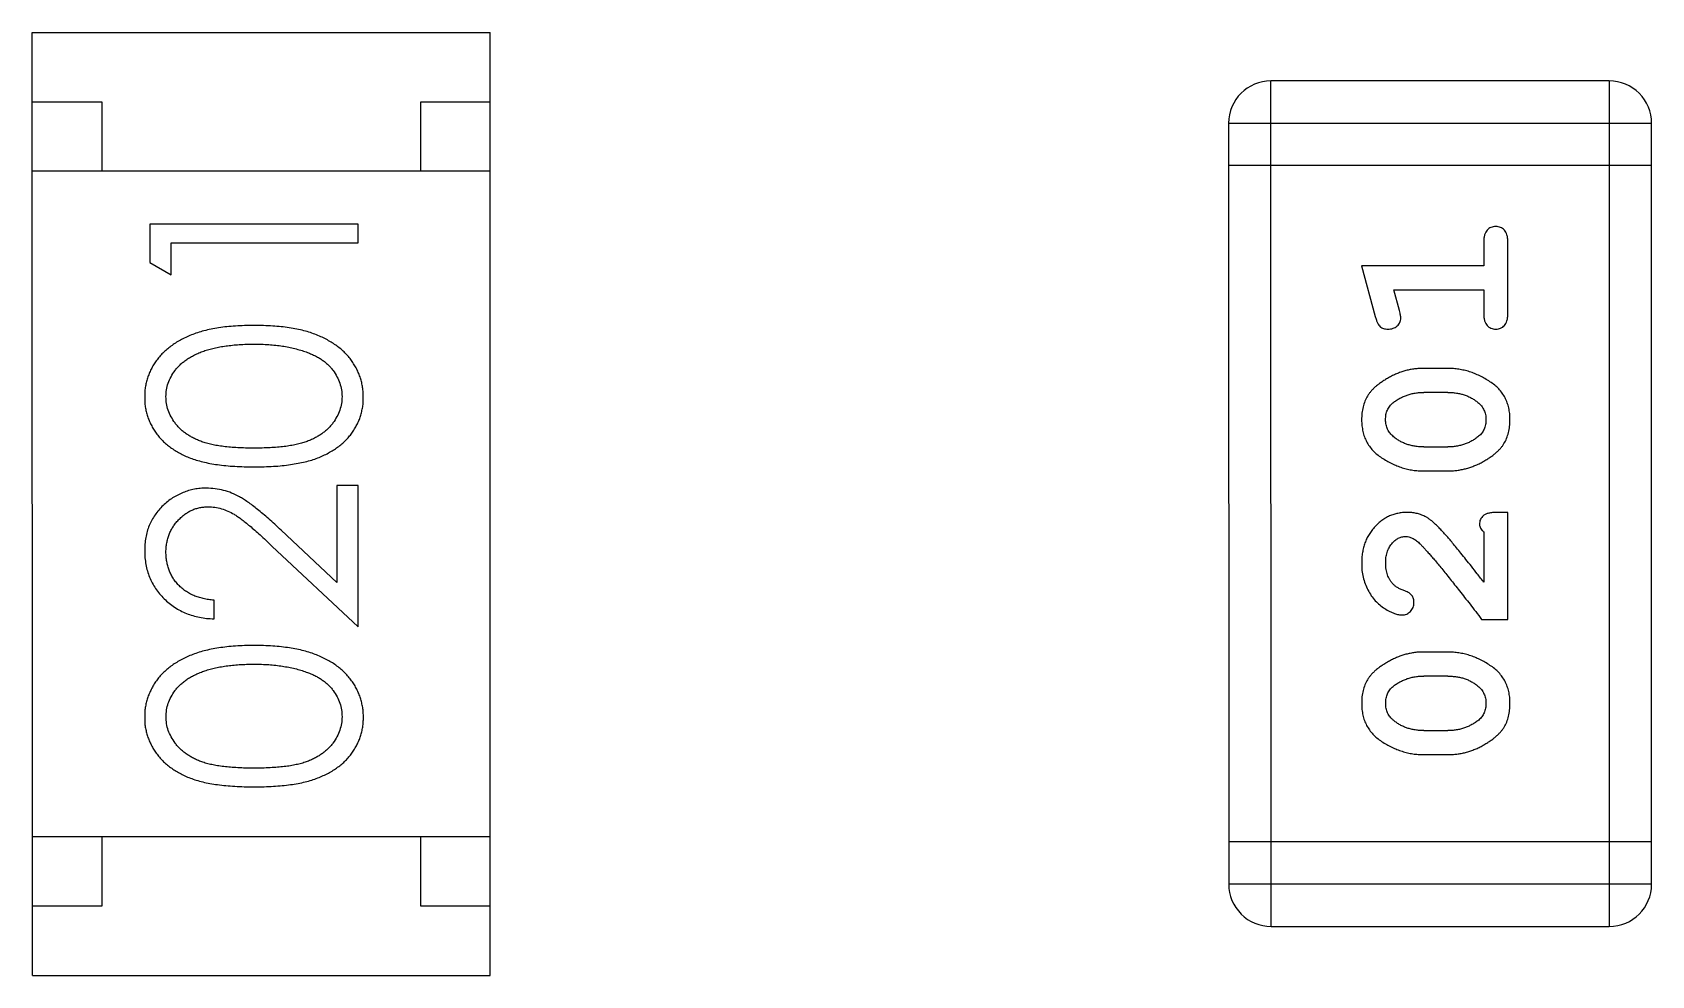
# Model space of a CAD drawing. Header units: millimetres. Extents: x 0 to 297, y 0 to 210.
# Drawn here: x 204.697 to 205.864, y 94.142 to 94.822 of the extents above; entities that cross this region are included whole.
import ezdxf

# ---------------------------------------------------------------- set-up
doc = ezdxf.new("R2010")
doc.units = ezdxf.units.MM
doc.layers.get('0').update_dxf_attribs({"linetype": 'CONTINUOUS'})

msp = doc.modelspace()

# ---------------------------------------------------------------- linework, layer by layer
at = {"color": 7, "linetype": 'Continuous'}
for p, q in [((204.6971, 94.8225), (205.0271, 94.8225)), ((204.6972, 94.1425), (204.6971, 94.8225)), ((205.0272, 94.1425), (205.0271, 94.8225)), ((205.8339, 94.7875), (205.59, 94.7875)), ((205.5901, 94.1779), (205.59, 94.7875)), ((205.8339, 94.7875), (205.8339, 94.1779)), ((204.6972, 94.7725), (204.7472, 94.7725)), ((204.7472, 94.7725), (204.7472, 94.7225)), ((204.9772, 94.7725), (205.0272, 94.7725)), ((204.9772, 94.7225), (204.9772, 94.7725)), ((205.5595, 94.757), (205.8643, 94.757)), ((205.5595, 94.757), (205.5596, 94.2084)), ((205.8644, 94.2084), (205.8643, 94.757)), ((205.8643, 94.7266), (205.5595, 94.7265)), ((205.0272, 94.7225), (204.6972, 94.7225)), ((204.9319, 94.6843), (204.7819, 94.6843)), ((204.7819, 94.6843), (204.7819, 94.6565)), ((204.9319, 94.6708), (204.9319, 94.6843)), ((204.7973, 94.6708), (204.9319, 94.6708)), ((204.7973, 94.6477), (204.7973, 94.6708)), ((205.7434, 94.6715), (205.7434, 94.6542)), ((205.7607, 94.6196), (205.7607, 94.6715)), ((204.7819, 94.6565), (204.7973, 94.6477)), ((205.7434, 94.6542), (205.6553, 94.6542)), ((205.6553, 94.6542), (205.6652, 94.6176)), ((205.6785, 94.6369), (205.7434, 94.6369)), ((205.6826, 94.6219), (205.6785, 94.6369)), ((205.7434, 94.6369), (205.7434, 94.6196)), ((205.7177, 94.5802), (205.6999, 94.5802)), ((205.7174, 94.5629), (205.7002, 94.5629)), ((205.7002, 94.5236), (205.7174, 94.5236)), ((205.7, 94.5063), (205.7177, 94.5063)), ((204.9319, 94.4958), (204.9165, 94.4958)), ((204.9165, 94.4958), (204.9165, 94.426)), ((204.9319, 94.3939), (204.9319, 94.4958)), ((205.7607, 94.4764), (205.7529, 94.4764)), ((205.7608, 94.3993), (205.7607, 94.4764)), ((204.9165, 94.426), (204.8765, 94.4636)), ((205.7434, 94.4623), (205.7435, 94.4261)), ((204.8698, 94.4521), (204.9319, 94.3939)), ((204.8281, 94.3997), (204.8281, 94.4131)), ((205.7419, 94.3993), (205.7608, 94.3993)), ((205.7177, 94.3757), (205.7, 94.3757)), ((205.7175, 94.3584), (205.7002, 94.3584)), ((205.7003, 94.3191), (205.7175, 94.3191)), ((205.7, 94.3018), (205.7177, 94.3018)), ((205.0272, 94.2425), (204.6972, 94.2425)), ((204.7472, 94.2425), (204.7472, 94.1925)), ((204.9772, 94.1925), (204.9772, 94.2425)), ((205.8644, 94.2389), (205.5596, 94.2388)), ((205.8644, 94.2084), (205.5596, 94.2084)), ((204.7472, 94.1925), (204.6972, 94.1925)), ((205.0272, 94.1925), (204.9772, 94.1925)), ((205.5901, 94.1779), (205.8339, 94.1779)), ((204.6972, 94.1425), (205.0272, 94.1425))]:
    msp.add_line(p, q, dxfattribs=at)
for centre, start, end in [((205.59, 94.757), 90.0074, 180.0074), ((205.8339, 94.757), 0.0074, 90.0074), ((205.5901, 94.2084), 180.0074, 270.0074), ((205.8339, 94.2084), 270.0074, 0.0074)]:
    msp.add_arc(centre, 0.0305, start, end, dxfattribs=at)
for points, knots in [([(205.7521, 94.6825), (205.7515, 94.6825), (205.7503, 94.6824), (205.7486, 94.6819), (205.7471, 94.6811), (205.7458, 94.6799), (205.7447, 94.6784), (205.7439, 94.6764), (205.7435, 94.6741), (205.7434, 94.6724), (205.7434, 94.6715)], [0, 0, 0, 0, 0.11517, 0.223509, 0.328254, 0.438012, 0.553651, 0.682263, 0.830856, 1, 1, 1, 1]), ([(205.7607, 94.6715), (205.7607, 94.6724), (205.7607, 94.6741), (205.7602, 94.6764), (205.7595, 94.6784), (205.7584, 94.6799), (205.7571, 94.6811), (205.7555, 94.6819), (205.7539, 94.6824), (205.7527, 94.6825), (205.7521, 94.6825)], [0, 0, 0, 0, 0.169012, 0.317488, 0.445429, 0.560977, 0.67065, 0.776666, 0.88492, 1, 1, 1, 1]), ([(205.6836, 94.6164), (205.6836, 94.6168), (205.6836, 94.6175), (205.6834, 94.6188), (205.683, 94.6202), (205.6828, 94.6213), (205.6826, 94.6219)], [0, 0, 0, 0, 0.183151, 0.413144, 0.682305, 1, 1, 1, 1]), ([(205.7434, 94.6196), (205.7434, 94.6187), (205.7435, 94.617), (205.7439, 94.6147), (205.7447, 94.6127), (205.7458, 94.6111), (205.7471, 94.61), (205.7486, 94.6092), (205.7503, 94.6087), (205.7515, 94.6086), (205.7521, 94.6086)], [0, 0, 0, 0, 0.169102, 0.317658, 0.446239, 0.563118, 0.671828, 0.776546, 0.884858, 1, 1, 1, 1]), ([(205.7521, 94.6086), (205.7527, 94.6086), (205.7539, 94.6087), (205.7556, 94.6092), (205.7571, 94.61), (205.7584, 94.6112), (205.7595, 94.6127), (205.7602, 94.6147), (205.7607, 94.617), (205.7607, 94.6187), (205.7607, 94.6196)], [0, 0, 0, 0, 0.115051, 0.223278, 0.329269, 0.437893, 0.554681, 0.682591, 0.83103, 1, 1, 1, 1]), ([(204.8569, 94.6112), (204.8546, 94.6112), (204.8502, 94.6111), (204.8436, 94.6108), (204.8374, 94.6103), (204.8315, 94.6096), (204.8261, 94.6086), (204.8209, 94.6074), (204.8162, 94.606), (204.8118, 94.6044), (204.8077, 94.6026), (204.8038, 94.6007), (204.8003, 94.5986), (204.797, 94.5963), (204.794, 94.5939), (204.7912, 94.5914), (204.7887, 94.5886), (204.7864, 94.5858), (204.7844, 94.5828), (204.7827, 94.5797), (204.7813, 94.5765), (204.7801, 94.5733), (204.7792, 94.5699), (204.7785, 94.5665), (204.7781, 94.563), (204.7781, 94.5606), (204.7781, 94.5594)], [0, 0, 0, 0, 0.065278, 0.127205, 0.186168, 0.241675, 0.294115, 0.343609, 0.390387, 0.434463, 0.476646, 0.517002, 0.555936, 0.593716, 0.630057, 0.665601, 0.700745, 0.734917, 0.768681, 0.802087, 0.834849, 0.867433, 0.900138, 0.932806, 0.966212, 1, 1, 1, 1]), ([(204.9357, 94.5594), (204.9357, 94.5606), (204.9357, 94.563), (204.9352, 94.5665), (204.9346, 94.57), (204.9337, 94.5733), (204.9324, 94.5766), (204.931, 94.5798), (204.9292, 94.5829), (204.9273, 94.5859), (204.925, 94.5888), (204.9225, 94.5915), (204.9197, 94.5941), (204.9166, 94.5965), (204.9133, 94.5987), (204.9098, 94.6008), (204.906, 94.6027), (204.9019, 94.6045), (204.8975, 94.6061), (204.8928, 94.6075), (204.8877, 94.6086), (204.8822, 94.6096), (204.8764, 94.6103), (204.8703, 94.6108), (204.8637, 94.6111), (204.8592, 94.6112), (204.8569, 94.6112)], [0, 0, 0, 0, 0.033824, 0.067298, 0.10028, 0.133019, 0.165736, 0.198792, 0.232372, 0.266409, 0.301016, 0.336196, 0.371972, 0.408574, 0.446394, 0.485225, 0.525372, 0.567224, 0.611081, 0.65775, 0.70702, 0.759235, 0.814484, 0.873227, 0.934937, 1, 1, 1, 1]), ([(205.6652, 94.6176), (205.6655, 94.6168), (205.6659, 94.6152), (205.6668, 94.6131), (205.6677, 94.6115), (205.6687, 94.6103), (205.6699, 94.6095), (205.6712, 94.609), (205.6727, 94.6086), (205.6738, 94.6086), (205.6744, 94.6086)], [0, 0, 0, 0, 0.187321, 0.344927, 0.475328, 0.579604, 0.674244, 0.773631, 0.882025, 1, 1, 1, 1]), ([(205.6744, 94.6086), (205.675, 94.6086), (205.6762, 94.6086), (205.678, 94.6091), (205.6796, 94.6098), (205.681, 94.6108), (205.6822, 94.6121), (205.683, 94.6134), (205.6835, 94.6149), (205.6836, 94.6159), (205.6836, 94.6164)], [0, 0, 0, 0, 0.138815, 0.27042, 0.39836, 0.52875, 0.654955, 0.771147, 0.884581, 1, 1, 1, 1]), ([(204.7934, 94.5599), (204.7935, 94.5615), (204.7937, 94.5648), (204.7949, 94.5697), (204.7971, 94.5743), (204.7994, 94.5781), (204.8017, 94.5809), (204.8037, 94.583), (204.8059, 94.5849), (204.8084, 94.5867), (204.8111, 94.5884), (204.8141, 94.59), (204.8172, 94.5914), (204.8207, 94.5928), (204.8243, 94.5939), (204.8282, 94.595), (204.8324, 94.5958), (204.8368, 94.5965), (204.8415, 94.597), (204.8464, 94.5975), (204.8516, 94.5977), (204.8551, 94.5977), (204.8569, 94.5977)], [0, 0, 0, 0, 0.059689, 0.119507, 0.181075, 0.246162, 0.279894, 0.314468, 0.350403, 0.387474, 0.426147, 0.466624, 0.508745, 0.553328, 0.600058, 0.649177, 0.700552, 0.754894, 0.811825, 0.871514, 0.934319, 1, 1, 1, 1]), ([(204.8569, 94.5977), (204.8587, 94.5977), (204.8622, 94.5977), (204.8675, 94.5974), (204.8725, 94.597), (204.8773, 94.5964), (204.8819, 94.5956), (204.8863, 94.5946), (204.8905, 94.5934), (204.8933, 94.5925), (204.8946, 94.5921)], [0, 0, 0, 0, 0.141157, 0.277773, 0.409244, 0.535676, 0.657497, 0.775458, 0.889412, 1, 1, 1, 1]), ([(204.8946, 94.5921), (204.8956, 94.5917), (204.8977, 94.5909), (204.9006, 94.5896), (204.9034, 94.5881), (204.9059, 94.5865), (204.9082, 94.5848), (204.9103, 94.5829), (204.9122, 94.5809), (204.9145, 94.5781), (204.9168, 94.5744), (204.9188, 94.5697), (204.9202, 94.5649), (204.9203, 94.5616), (204.9204, 94.5599)], [0, 0, 0, 0, 0.075949, 0.148549, 0.218996, 0.286119, 0.351826, 0.416074, 0.478265, 0.540325, 0.660405, 0.774606, 0.887187, 1, 1, 1, 1]), ([(205.6999, 94.5802), (205.6989, 94.5802), (205.6967, 94.5802), (205.6935, 94.5799), (205.6904, 94.5794), (205.6873, 94.5787), (205.6843, 94.5778), (205.6812, 94.5766), (205.6783, 94.5754), (205.6754, 94.5739), (205.6727, 94.5723), (205.6701, 94.5706), (205.6678, 94.569), (205.6657, 94.5673), (205.6638, 94.5656), (205.6622, 94.5639), (205.6608, 94.5621), (205.6592, 94.5598), (205.6576, 94.5566), (205.6563, 94.5524), (205.6555, 94.5479), (205.6554, 94.5447), (205.6553, 94.5431)], [0, 0, 0, 0, 0.049855, 0.099516, 0.148482, 0.19758, 0.246804, 0.296268, 0.346517, 0.397047, 0.446826, 0.49336, 0.537801, 0.579207, 0.617974, 0.654833, 0.689171, 0.722088, 0.786392, 0.853518, 0.924186, 1, 1, 1, 1]), ([(205.7623, 94.5434), (205.7623, 94.5448), (205.7622, 94.5476), (205.7615, 94.5517), (205.7604, 94.5555), (205.7588, 94.5591), (205.7568, 94.5625), (205.7542, 94.5655), (205.7513, 94.5683), (205.7479, 94.5707), (205.7443, 94.5729), (205.7406, 94.5749), (205.7369, 94.5765), (205.7331, 94.5779), (205.7293, 94.5789), (205.7255, 94.5797), (205.7216, 94.5802), (205.719, 94.5802), (205.7177, 94.5802)], [0, 0, 0, 0, 0.067217, 0.131051, 0.19272, 0.252824, 0.312745, 0.373449, 0.436041, 0.501494, 0.567761, 0.632087, 0.695096, 0.757109, 0.817993, 0.878657, 0.939311, 1, 1, 1, 1]), ([(205.6779, 94.5554), (205.6787, 94.556), (205.6803, 94.5572), (205.6829, 94.5587), (205.6855, 94.56), (205.6883, 94.5611), (205.6911, 94.5619), (205.6941, 94.5625), (205.6971, 94.5629), (205.6992, 94.5629), (205.7002, 94.5629)], [0, 0, 0, 0, 0.125331, 0.248948, 0.371201, 0.494032, 0.616811, 0.742104, 0.868849, 1, 1, 1, 1]), ([(205.7174, 94.5629), (205.7185, 94.5629), (205.7206, 94.5629), (205.7236, 94.5625), (205.7266, 94.562), (205.7293, 94.5612), (205.732, 94.5602), (205.7346, 94.5589), (205.737, 94.5574), (205.7385, 94.5563), (205.7392, 94.5557)], [0, 0, 0, 0, 0.135449, 0.266263, 0.393429, 0.516942, 0.639128, 0.758779, 0.879341, 1, 1, 1, 1]), ([(204.7781, 94.5594), (204.7781, 94.5582), (204.7781, 94.5559), (204.7785, 94.5525), (204.7792, 94.5491), (204.7801, 94.5458), (204.7813, 94.5426), (204.7827, 94.5395), (204.7845, 94.5364), (204.7864, 94.5335), (204.7886, 94.5307), (204.7911, 94.528), (204.7938, 94.5255), (204.7967, 94.5232), (204.8, 94.5211), (204.8034, 94.519), (204.8071, 94.5172), (204.8111, 94.5155), (204.8154, 94.5141), (204.8201, 94.5128), (204.8252, 94.5117), (204.8307, 94.5108), (204.8367, 94.5101), (204.8431, 94.5096), (204.8499, 94.5093), (204.8546, 94.5093), (204.857, 94.5093)], [0, 0, 0, 0, 0.033742, 0.066533, 0.099153, 0.13154, 0.164087, 0.196563, 0.229707, 0.263315, 0.297504, 0.331686, 0.366482, 0.4021, 0.438958, 0.476748, 0.515985, 0.556589, 0.599519, 0.645765, 0.695487, 0.748721, 0.805687, 0.866754, 0.931405, 1, 1, 1, 1]), ([(204.8569, 94.5227), (204.8549, 94.5228), (204.851, 94.5228), (204.8453, 94.523), (204.84, 94.5234), (204.8351, 94.5239), (204.8306, 94.5245), (204.8265, 94.5253), (204.8227, 94.5262), (204.8193, 94.5273), (204.8162, 94.5286), (204.8133, 94.5299), (204.8106, 94.5314), (204.8081, 94.533), (204.8057, 94.5348), (204.8036, 94.5367), (204.8017, 94.5387), (204.7994, 94.5416), (204.7971, 94.5453), (204.7949, 94.55), (204.7937, 94.5549), (204.7935, 94.5582), (204.7934, 94.5599)], [0, 0, 0, 0, 0.073302, 0.142286, 0.206253, 0.266017, 0.321612, 0.372532, 0.419497, 0.462398, 0.502825, 0.541489, 0.579034, 0.615143, 0.650298, 0.684912, 0.718701, 0.752189, 0.817245, 0.879117, 0.939613, 1, 1, 1, 1]), ([(204.9204, 94.5599), (204.9203, 94.5582), (204.9201, 94.5549), (204.9188, 94.5501), (204.9167, 94.5453), (204.9144, 94.5416), (204.9121, 94.5387), (204.9101, 94.5366), (204.908, 94.5348), (204.9057, 94.533), (204.9032, 94.5314), (204.9005, 94.5299), (204.8976, 94.5285), (204.8944, 94.5273), (204.891, 94.5262), (204.8873, 94.5253), (204.8831, 94.5245), (204.8786, 94.5238), (204.8737, 94.5234), (204.8684, 94.523), (204.8628, 94.5228), (204.8589, 94.5228), (204.8569, 94.5227)], [0, 0, 0, 0, 0.060034, 0.120278, 0.182348, 0.247919, 0.281641, 0.315701, 0.350322, 0.385703, 0.421819, 0.459196, 0.497866, 0.538301, 0.58121, 0.628183, 0.679403, 0.734699, 0.794074, 0.858416, 0.927049, 1, 1, 1, 1]), ([(204.857, 94.5093), (204.8593, 94.5093), (204.864, 94.5093), (204.8708, 94.5096), (204.8771, 94.5101), (204.8831, 94.5109), (204.8886, 94.5118), (204.8937, 94.5128), (204.8985, 94.5141), (204.9028, 94.5156), (204.9068, 94.5173), (204.9105, 94.5192), (204.914, 94.5212), (204.9172, 94.5234), (204.9202, 94.5257), (204.9229, 94.5282), (204.9253, 94.5308), (204.9275, 94.5336), (204.9294, 94.5365), (204.9311, 94.5396), (204.9326, 94.5426), (204.9337, 94.5458), (204.9346, 94.5491), (204.9353, 94.5525), (204.9357, 94.5559), (204.9357, 94.5583), (204.9357, 94.5594)], [0, 0, 0, 0, 0.068113, 0.132564, 0.193427, 0.250218, 0.303569, 0.353576, 0.400235, 0.443586, 0.484619, 0.524292, 0.56238, 0.599049, 0.63494, 0.669782, 0.704009, 0.737842, 0.771098, 0.803896, 0.836415, 0.868639, 0.900715, 0.933378, 0.966213, 1, 1, 1, 1]), ([(205.6726, 94.5432), (205.6727, 94.5439), (205.6727, 94.5451), (205.6729, 94.5469), (205.6733, 94.5486), (205.6739, 94.5502), (205.6747, 94.5516), (205.6756, 94.553), (205.6767, 94.5543), (205.6775, 94.555), (205.6779, 94.5554)], [0, 0, 0, 0, 0.138115, 0.270177, 0.397547, 0.520057, 0.63869, 0.757499, 0.878226, 1, 1, 1, 1]), ([(205.7392, 94.5557), (205.7397, 94.5553), (205.7406, 94.5545), (205.7418, 94.5532), (205.7428, 94.5517), (205.7436, 94.5502), (205.7442, 94.5487), (205.7447, 94.547), (205.745, 94.5452), (205.745, 94.544), (205.745, 94.5434)], [0, 0, 0, 0, 0.129853, 0.25607, 0.380154, 0.49978, 0.62208, 0.743277, 0.868791, 1, 1, 1, 1]), ([(205.6553, 94.5431), (205.6554, 94.5417), (205.6555, 94.5389), (205.6562, 94.5348), (205.6573, 94.5309), (205.6589, 94.5274), (205.6609, 94.5241), (205.6634, 94.521), (205.6664, 94.5182), (205.6698, 94.5158), (205.6734, 94.5136), (205.6771, 94.5116), (205.6808, 94.51), (205.6846, 94.5086), (205.6883, 94.5076), (205.6922, 94.5068), (205.6961, 94.5064), (205.6987, 94.5063), (205.7, 94.5063)], [0, 0, 0, 0, 0.06692, 0.130834, 0.19258, 0.252759, 0.312631, 0.373411, 0.436359, 0.501894, 0.568244, 0.632472, 0.69556, 0.757163, 0.818592, 0.878885, 0.939235, 1, 1, 1, 1]), ([(205.6784, 94.5309), (205.678, 94.5313), (205.6771, 94.5321), (205.6759, 94.5334), (205.6749, 94.5348), (205.6741, 94.5363), (205.6734, 94.5379), (205.673, 94.5396), (205.6727, 94.5414), (205.6727, 94.5426), (205.6726, 94.5432)], [0, 0, 0, 0, 0.13042, 0.256046, 0.378133, 0.498725, 0.620452, 0.742761, 0.869406, 1, 1, 1, 1]), ([(205.7177, 94.5063), (205.7188, 94.5063), (205.7209, 94.5064), (205.7241, 94.5067), (205.7272, 94.5072), (205.7303, 94.5079), (205.7334, 94.5087), (205.7363, 94.5099), (205.7393, 94.5111), (205.7422, 94.5126), (205.7449, 94.5142), (205.7475, 94.5158), (205.7498, 94.5174), (205.7519, 94.5191), (205.7537, 94.5208), (205.7554, 94.5225), (205.7568, 94.5242), (205.7584, 94.5266), (205.76, 94.5298), (205.7613, 94.534), (205.7622, 94.5385), (205.7623, 94.5417), (205.7623, 94.5434)], [0, 0, 0, 0, 0.049886, 0.09882, 0.148132, 0.19689, 0.246038, 0.295176, 0.345305, 0.395692, 0.445312, 0.491875, 0.535813, 0.577009, 0.616081, 0.652689, 0.687585, 0.720206, 0.785062, 0.85223, 0.923759, 1, 1, 1, 1]), ([(205.745, 94.5434), (205.745, 94.5428), (205.745, 94.5415), (205.7447, 94.5397), (205.7443, 94.538), (205.7437, 94.5364), (205.743, 94.535), (205.7421, 94.5336), (205.741, 94.5324), (205.7401, 94.5316), (205.7397, 94.5313)], [0, 0, 0, 0, 0.139844, 0.271849, 0.399162, 0.521619, 0.6402, 0.758957, 0.87828, 1, 1, 1, 1]), ([(205.7002, 94.5236), (205.6992, 94.5236), (205.6971, 94.5237), (205.694, 94.524), (205.6911, 94.5246), (205.6883, 94.5254), (205.6856, 94.5264), (205.6831, 94.5277), (205.6807, 94.5291), (205.6792, 94.5303), (205.6784, 94.5309)], [0, 0, 0, 0, 0.135446, 0.266257, 0.393419, 0.517936, 0.639137, 0.758785, 0.879345, 1, 1, 1, 1]), ([(205.7397, 94.5313), (205.7389, 94.5306), (205.7374, 94.5294), (205.7348, 94.5279), (205.7322, 94.5265), (205.7294, 94.5255), (205.7266, 94.5247), (205.7236, 94.524), (205.7206, 94.5237), (205.7185, 94.5236), (205.7174, 94.5236)], [0, 0, 0, 0, 0.124927, 0.248361, 0.370889, 0.492583, 0.61616, 0.741472, 0.869044, 1, 1, 1, 1]), ([(204.8226, 94.4939), (204.8212, 94.4939), (204.8182, 94.4938), (204.8139, 94.4932), (204.8098, 94.4922), (204.8058, 94.4908), (204.8019, 94.489), (204.7982, 94.4869), (204.7947, 94.4843), (204.7913, 94.4814), (204.7882, 94.4782), (204.7855, 94.4746), (204.7832, 94.4709), (204.7813, 94.4669), (204.7798, 94.4627), (204.7788, 94.4582), (204.7782, 94.4535), (204.7781, 94.4502), (204.7781, 94.4486)], [0, 0, 0, 0, 0.06271, 0.123347, 0.183401, 0.242828, 0.302097, 0.36242, 0.423725, 0.487032, 0.550491, 0.612709, 0.674265, 0.73617, 0.799211, 0.863483, 0.930525, 1, 1, 1, 1]), ([(204.8765, 94.4636), (204.8749, 94.465), (204.872, 94.4678), (204.8676, 94.4717), (204.8635, 94.4753), (204.8596, 94.4785), (204.856, 94.4813), (204.8526, 94.4838), (204.8494, 94.4859), (204.8456, 94.4882), (204.8409, 94.4905), (204.835, 94.4924), (204.8289, 94.4937), (204.8247, 94.4938), (204.8226, 94.4939)], [0, 0, 0, 0, 0.09953, 0.192079, 0.277712, 0.357454, 0.429648, 0.495771, 0.555538, 0.608657, 0.707578, 0.804328, 0.901298, 1, 1, 1, 1]), ([(204.7934, 94.4479), (204.7935, 94.449), (204.7935, 94.4512), (204.794, 94.4544), (204.7947, 94.4575), (204.7956, 94.4605), (204.7969, 94.4634), (204.7985, 94.4661), (204.8003, 94.4686), (204.8024, 94.471), (204.8047, 94.4732), (204.8071, 94.4751), (204.8096, 94.4768), (204.8122, 94.4781), (204.815, 94.4792), (204.8179, 94.4799), (204.8208, 94.4804), (204.8228, 94.4804), (204.8239, 94.4804)], [0, 0, 0, 0, 0.068027, 0.133505, 0.19695, 0.26027, 0.322741, 0.384982, 0.448465, 0.513424, 0.578224, 0.640011, 0.700094, 0.760067, 0.819012, 0.877878, 0.938035, 1, 1, 1, 1]), ([(204.8239, 94.4804), (204.8255, 94.4804), (204.8287, 94.4802), (204.8335, 94.4792), (204.8382, 94.4775), (204.842, 94.4755), (204.8451, 94.4735), (204.8478, 94.4716), (204.8507, 94.4692), (204.854, 94.4666), (204.8575, 94.4635), (204.8614, 94.4601), (204.8655, 94.4562), (204.8684, 94.4535), (204.8698, 94.4521)], [0, 0, 0, 0, 0.088014, 0.174976, 0.2638, 0.355443, 0.406413, 0.465519, 0.533076, 0.609353, 0.693899, 0.787171, 0.889197, 1, 1, 1, 1]), ([(205.6881, 94.4764), (205.687, 94.4764), (205.6848, 94.4763), (205.6816, 94.4758), (205.6785, 94.475), (205.6755, 94.4739), (205.6726, 94.4724), (205.6699, 94.4706), (205.6673, 94.4685), (205.6649, 94.4661), (205.6627, 94.4635), (205.6607, 94.4606), (205.659, 94.4576), (205.6577, 94.4544), (205.6567, 94.451), (205.6559, 94.4474), (205.6554, 94.4436), (205.6554, 94.441), (205.6554, 94.4397)], [0, 0, 0, 0, 0.060981, 0.120256, 0.178148, 0.236115, 0.293993, 0.352864, 0.413358, 0.476056, 0.539296, 0.602396, 0.665116, 0.728325, 0.792919, 0.859317, 0.928302, 1, 1, 1, 1]), ([(205.7164, 94.4597), (205.7156, 94.4605), (205.7141, 94.4622), (205.7119, 94.4646), (205.7098, 94.4667), (205.7078, 94.4686), (205.706, 94.4702), (205.7042, 94.4715), (205.7026, 94.4727), (205.7005, 94.4738), (205.6979, 94.4749), (205.6948, 94.4758), (205.6915, 94.4763), (205.6892, 94.4764), (205.6881, 94.4764)], [0, 0, 0, 0, 0.103002, 0.197728, 0.285279, 0.365235, 0.437224, 0.502446, 0.560545, 0.611446, 0.707576, 0.80349, 0.900532, 1, 1, 1, 1]), ([(205.7529, 94.4764), (205.7518, 94.4764), (205.7498, 94.4764), (205.7471, 94.4759), (205.7449, 94.4753), (205.7431, 94.4742), (205.7419, 94.4729), (205.7409, 94.4713), (205.7404, 94.4696), (205.7403, 94.4684), (205.7403, 94.4678)], [0, 0, 0, 0, 0.1844, 0.34094, 0.473574, 0.586824, 0.690029, 0.789175, 0.890445, 1, 1, 1, 1]), ([(205.7403, 94.4678), (205.7403, 94.4673), (205.7404, 94.4664), (205.7411, 94.465), (205.7421, 94.4636), (205.743, 94.4627), (205.7434, 94.4623)], [0, 0, 0, 0, 0.20611, 0.432681, 0.695597, 1, 1, 1, 1]), ([(205.6727, 94.4396), (205.6727, 94.441), (205.6728, 94.4437), (205.6736, 94.4475), (205.675, 94.4509), (205.6769, 94.4538), (205.6792, 94.4561), (205.6817, 94.4579), (205.6844, 94.4589), (205.6862, 94.459), (205.6872, 94.4591)], [0, 0, 0, 0, 0.156344, 0.299348, 0.4327, 0.561, 0.682299, 0.791883, 0.89611, 1, 1, 1, 1]), ([(205.6872, 94.4591), (205.688, 94.459), (205.6896, 94.4589), (205.692, 94.4579), (205.6945, 94.4564), (205.6961, 94.4551), (205.6969, 94.4543)], [0, 0, 0, 0, 0.212836, 0.442809, 0.70317, 1, 1, 1, 1]), ([(205.7435, 94.4261), (205.7419, 94.4281), (205.7389, 94.4319), (205.7346, 94.4374), (205.7307, 94.4423), (205.7271, 94.4468), (205.7239, 94.4508), (205.7211, 94.4542), (205.7186, 94.4571), (205.7171, 94.4589), (205.7164, 94.4597)], [0, 0, 0, 0, 0.176662, 0.337826, 0.484741, 0.617764, 0.73494, 0.837793, 0.926412, 1, 1, 1, 1]), ([(204.7781, 94.4486), (204.7781, 94.4469), (204.7782, 94.4436), (204.7789, 94.4388), (204.78, 94.4342), (204.7815, 94.4297), (204.7835, 94.4255), (204.7859, 94.4215), (204.7888, 94.4177), (204.7921, 94.4141), (204.7957, 94.4109), (204.7996, 94.408), (204.8038, 94.4055), (204.8082, 94.4035), (204.8128, 94.4019), (204.8177, 94.4007), (204.8228, 94.3999), (204.8263, 94.3998), (204.8281, 94.3997)], [0, 0, 0, 0, 0.06445, 0.126725, 0.187421, 0.247417, 0.306749, 0.366595, 0.427749, 0.490235, 0.553031, 0.614805, 0.676505, 0.738096, 0.801021, 0.864897, 0.931209, 1, 1, 1, 1]), ([(204.8281, 94.4131), (204.8267, 94.4133), (204.8241, 94.4135), (204.8204, 94.4142), (204.8168, 94.4152), (204.8135, 94.4164), (204.8104, 94.4179), (204.8075, 94.4197), (204.8049, 94.4217), (204.8025, 94.4239), (204.8004, 94.4264), (204.7985, 94.429), (204.7969, 94.4318), (204.7957, 94.4347), (204.7947, 94.4378), (204.794, 94.441), (204.7935, 94.4444), (204.7935, 94.4467), (204.7934, 94.4479)], [0, 0, 0, 0, 0.073648, 0.143686, 0.210962, 0.275557, 0.338064, 0.399311, 0.4594, 0.51934, 0.579024, 0.637809, 0.695959, 0.754122, 0.813113, 0.873453, 0.935561, 1, 1, 1, 1]), ([(205.6969, 94.4543), (205.6973, 94.4539), (205.6983, 94.4529), (205.6999, 94.4513), (205.7016, 94.4495), (205.7035, 94.4473), (205.7057, 94.4448), (205.708, 94.4421), (205.7105, 94.4391), (205.7132, 94.4358), (205.7161, 94.4322), (205.7192, 94.4283), (205.7225, 94.4242), (205.726, 94.4198), (205.7297, 94.4151), (205.7336, 94.4101), (205.7377, 94.4048), (205.7405, 94.4012), (205.7419, 94.3993)], [0, 0, 0, 0, 0.026647, 0.057942, 0.094152, 0.134806, 0.180631, 0.231142, 0.286385, 0.346321, 0.411439, 0.481035, 0.555329, 0.634592, 0.718826, 0.807759, 0.901393, 1, 1, 1, 1]), ([(205.6554, 94.4397), (205.6554, 94.438), (205.6555, 94.4347), (205.6564, 94.4297), (205.6578, 94.425), (205.6598, 94.4205), (205.6622, 94.4164), (205.6651, 94.4127), (205.6684, 94.4096), (205.6719, 94.4071), (205.6755, 94.4051), (205.6788, 94.4036), (205.6818, 94.4027), (205.6838, 94.4025), (205.6847, 94.4025)], [0, 0, 0, 0, 0.098286, 0.193983, 0.289056, 0.384352, 0.477435, 0.566197, 0.652355, 0.737986, 0.818188, 0.887401, 0.94802, 1, 1, 1, 1]), ([(205.678, 94.4247), (205.6776, 94.4252), (205.6768, 94.4262), (205.6757, 94.4279), (205.6747, 94.4296), (205.674, 94.4314), (205.6734, 94.4333), (205.673, 94.4353), (205.6727, 94.4375), (205.6727, 94.4389), (205.6727, 94.4396)], [0, 0, 0, 0, 0.121873, 0.243139, 0.363336, 0.485133, 0.607572, 0.734701, 0.864814, 1, 1, 1, 1]), ([(205.6865, 94.4198), (205.6857, 94.4201), (205.6839, 94.4207), (205.6817, 94.4219), (205.6796, 94.4232), (205.6786, 94.4242), (205.678, 94.4247)], [0, 0, 0, 0, 0.285518, 0.544185, 0.781367, 1, 1, 1, 1]), ([(205.6847, 94.4025), (205.6852, 94.4025), (205.6863, 94.4026), (205.6879, 94.4031), (205.6893, 94.4039), (205.6906, 94.405), (205.6917, 94.4064), (205.6925, 94.4079), (205.693, 94.4096), (205.6931, 94.4107), (205.6931, 94.4113)], [0, 0, 0, 0, 0.120856, 0.239483, 0.360995, 0.490166, 0.620982, 0.746416, 0.870253, 1, 1, 1, 1]), ([(205.6931, 94.4113), (205.6931, 94.4118), (205.6931, 94.4127), (205.6928, 94.4141), (205.6923, 94.4154), (205.6916, 94.4165), (205.6907, 94.4175), (205.6896, 94.4184), (205.6882, 94.4192), (205.6871, 94.4196), (205.6865, 94.4198)], [0, 0, 0, 0, 0.127347, 0.246131, 0.359406, 0.470543, 0.586092, 0.711469, 0.847022, 1, 1, 1, 1]), ([(204.857, 94.3804), (204.8547, 94.3804), (204.8502, 94.3804), (204.8436, 94.3801), (204.8374, 94.3795), (204.8316, 94.3788), (204.8261, 94.3778), (204.821, 94.3767), (204.8162, 94.3752), (204.8118, 94.3737), (204.8077, 94.3718), (204.8039, 94.3699), (204.8003, 94.3678), (204.797, 94.3656), (204.794, 94.3631), (204.7912, 94.3606), (204.7887, 94.3579), (204.7865, 94.355), (204.7845, 94.352), (204.7828, 94.3489), (204.7813, 94.3457), (204.7801, 94.3425), (204.7792, 94.3392), (204.7785, 94.3357), (204.7781, 94.3322), (204.7781, 94.3298), (204.7781, 94.3287)], [0, 0, 0, 0, 0.065278, 0.127205, 0.186168, 0.241675, 0.294115, 0.343609, 0.390387, 0.434463, 0.476646, 0.517002, 0.555936, 0.593716, 0.630057, 0.665601, 0.700745, 0.734917, 0.768681, 0.802087, 0.834849, 0.867433, 0.900138, 0.932806, 0.966212, 1, 1, 1, 1]), ([(204.9358, 94.3287), (204.9358, 94.3299), (204.9357, 94.3322), (204.9353, 94.3358), (204.9346, 94.3392), (204.9337, 94.3425), (204.9325, 94.3458), (204.931, 94.349), (204.9293, 94.3521), (204.9273, 94.3551), (204.925, 94.358), (204.9225, 94.3607), (204.9197, 94.3633), (204.9167, 94.3657), (204.9134, 94.368), (204.9098, 94.37), (204.906, 94.372), (204.9019, 94.3737), (204.8976, 94.3754), (204.8928, 94.3767), (204.8877, 94.3779), (204.8823, 94.3788), (204.8765, 94.3795), (204.8703, 94.3801), (204.8637, 94.3804), (204.8593, 94.3804), (204.857, 94.3804)], [0, 0, 0, 0, 0.033824, 0.067298, 0.10028, 0.133019, 0.165736, 0.198792, 0.232372, 0.266409, 0.301016, 0.336196, 0.371972, 0.408574, 0.446394, 0.485225, 0.525372, 0.567224, 0.611081, 0.65775, 0.70702, 0.759235, 0.814484, 0.873227, 0.934937, 1, 1, 1, 1]), ([(205.7, 94.3757), (205.6989, 94.3757), (205.6968, 94.3757), (205.6936, 94.3754), (205.6904, 94.3748), (205.6873, 94.3742), (205.6843, 94.3733), (205.6813, 94.3721), (205.6783, 94.3708), (205.6754, 94.3693), (205.6727, 94.3677), (205.6701, 94.3661), (205.6678, 94.3645), (205.6657, 94.3628), (205.6639, 94.3611), (205.6622, 94.3594), (205.6608, 94.3576), (205.6592, 94.3553), (205.6576, 94.3521), (205.6563, 94.3479), (205.6555, 94.3434), (205.6554, 94.3402), (205.6554, 94.3386)], [0, 0, 0, 0, 0.049855, 0.099516, 0.148482, 0.19758, 0.246804, 0.296268, 0.346517, 0.397047, 0.446826, 0.49336, 0.537801, 0.579207, 0.617974, 0.654833, 0.689171, 0.722088, 0.786392, 0.853518, 0.924186, 1, 1, 1, 1]), ([(205.7623, 94.3388), (205.7623, 94.3403), (205.7622, 94.3431), (205.7615, 94.3472), (205.7604, 94.351), (205.7588, 94.3546), (205.7568, 94.3579), (205.7543, 94.361), (205.7513, 94.3638), (205.7479, 94.3662), (205.7443, 94.3684), (205.7407, 94.3704), (205.7369, 94.372), (205.7332, 94.3734), (205.7294, 94.3744), (205.7255, 94.3752), (205.7216, 94.3756), (205.719, 94.3757), (205.7177, 94.3757)], [0, 0, 0, 0, 0.067217, 0.131051, 0.19272, 0.252824, 0.312745, 0.373449, 0.436041, 0.501494, 0.567761, 0.632087, 0.695096, 0.757109, 0.817993, 0.878657, 0.939311, 1, 1, 1, 1]), ([(204.7935, 94.3291), (204.7936, 94.3307), (204.7937, 94.334), (204.795, 94.3389), (204.7971, 94.3435), (204.7994, 94.3473), (204.8017, 94.3502), (204.8037, 94.3522), (204.806, 94.3542), (204.8084, 94.356), (204.8112, 94.3577), (204.8141, 94.3592), (204.8173, 94.3607), (204.8207, 94.362), (204.8244, 94.3631), (204.8283, 94.3642), (204.8324, 94.365), (204.8369, 94.3658), (204.8415, 94.3663), (204.8464, 94.3667), (204.8516, 94.3669), (204.8551, 94.367), (204.8569, 94.367)], [0, 0, 0, 0, 0.059689, 0.119507, 0.181075, 0.246162, 0.279894, 0.314468, 0.350403, 0.387474, 0.426147, 0.466624, 0.508745, 0.553328, 0.600058, 0.649177, 0.700552, 0.754894, 0.811825, 0.871514, 0.934319, 1, 1, 1, 1]), ([(204.8569, 94.367), (204.8587, 94.367), (204.8623, 94.3669), (204.8675, 94.3667), (204.8725, 94.3662), (204.8773, 94.3656), (204.8819, 94.3648), (204.8864, 94.3639), (204.8906, 94.3627), (204.8933, 94.3618), (204.8946, 94.3613)], [0, 0, 0, 0, 0.141157, 0.277773, 0.409244, 0.535676, 0.657497, 0.775458, 0.889412, 1, 1, 1, 1]), ([(204.8946, 94.3613), (204.8957, 94.3609), (204.8977, 94.3602), (204.9007, 94.3588), (204.9034, 94.3574), (204.9059, 94.3558), (204.9082, 94.354), (204.9104, 94.3522), (204.9123, 94.3502), (204.9145, 94.3473), (204.9169, 94.3437), (204.9189, 94.339), (204.9202, 94.3341), (204.9203, 94.3308), (204.9204, 94.3291)], [0, 0, 0, 0, 0.075949, 0.148549, 0.218996, 0.286119, 0.351826, 0.416074, 0.478265, 0.540325, 0.660405, 0.774606, 0.887187, 1, 1, 1, 1]), ([(205.6727, 94.3387), (205.6727, 94.3393), (205.6727, 94.3406), (205.673, 94.3424), (205.6734, 94.3441), (205.674, 94.3457), (205.6747, 94.3471), (205.6756, 94.3485), (205.6767, 94.3498), (205.6775, 94.3505), (205.678, 94.3509)], [0, 0, 0, 0, 0.138115, 0.270177, 0.397547, 0.520057, 0.63869, 0.757499, 0.878226, 1, 1, 1, 1]), ([(205.678, 94.3509), (205.6788, 94.3515), (205.6803, 94.3527), (205.6829, 94.3542), (205.6855, 94.3555), (205.6883, 94.3566), (205.6911, 94.3574), (205.6941, 94.358), (205.6971, 94.3584), (205.6992, 94.3584), (205.7002, 94.3584)], [0, 0, 0, 0, 0.125331, 0.248948, 0.371201, 0.494032, 0.616811, 0.742104, 0.868849, 1, 1, 1, 1]), ([(205.7175, 94.3584), (205.7185, 94.3584), (205.7206, 94.3583), (205.7237, 94.358), (205.7266, 94.3575), (205.7294, 94.3566), (205.7321, 94.3557), (205.7346, 94.3544), (205.737, 94.3529), (205.7385, 94.3518), (205.7392, 94.3512)], [0, 0, 0, 0, 0.135449, 0.266263, 0.393429, 0.516942, 0.639128, 0.758779, 0.879341, 1, 1, 1, 1]), ([(205.7392, 94.3512), (205.7397, 94.3508), (205.7406, 94.35), (205.7418, 94.3487), (205.7428, 94.3472), (205.7436, 94.3457), (205.7443, 94.3441), (205.7447, 94.3425), (205.745, 94.3407), (205.745, 94.3395), (205.745, 94.3389)], [0, 0, 0, 0, 0.129853, 0.25607, 0.380154, 0.49978, 0.62208, 0.743277, 0.868791, 1, 1, 1, 1]), ([(204.7781, 94.3287), (204.7781, 94.3275), (204.7781, 94.3251), (204.7785, 94.3217), (204.7792, 94.3183), (204.7802, 94.315), (204.7813, 94.3118), (204.7828, 94.3087), (204.7845, 94.3057), (204.7864, 94.3027), (204.7887, 94.2999), (204.7911, 94.2972), (204.7938, 94.2948), (204.7968, 94.2924), (204.8, 94.2903), (204.8034, 94.2883), (204.8071, 94.2864), (204.8111, 94.2848), (204.8154, 94.2833), (204.8201, 94.282), (204.8252, 94.2809), (204.8308, 94.2801), (204.8367, 94.2794), (204.8431, 94.2789), (204.8499, 94.2786), (204.8546, 94.2785), (204.857, 94.2785)], [0, 0, 0, 0, 0.033742, 0.066533, 0.099153, 0.13154, 0.164087, 0.196563, 0.229707, 0.263315, 0.297504, 0.331686, 0.366482, 0.4021, 0.438958, 0.476748, 0.515985, 0.556589, 0.599519, 0.645765, 0.695487, 0.748721, 0.805687, 0.866754, 0.931405, 1, 1, 1, 1]), ([(204.8569, 94.292), (204.8549, 94.292), (204.851, 94.292), (204.8453, 94.2923), (204.8401, 94.2926), (204.8352, 94.2931), (204.8306, 94.2937), (204.8265, 94.2945), (204.8227, 94.2954), (204.8193, 94.2965), (204.8162, 94.2978), (204.8133, 94.2991), (204.8106, 94.3006), (204.8081, 94.3023), (204.8058, 94.304), (204.8036, 94.3059), (204.8017, 94.3079), (204.7995, 94.3108), (204.7971, 94.3145), (204.795, 94.3192), (204.7937, 94.3241), (204.7936, 94.3274), (204.7935, 94.3291)], [0, 0, 0, 0, 0.073302, 0.142286, 0.206253, 0.266017, 0.321612, 0.372532, 0.419497, 0.462398, 0.502825, 0.541489, 0.579034, 0.615143, 0.650298, 0.684912, 0.718701, 0.752189, 0.817245, 0.879117, 0.939613, 1, 1, 1, 1]), ([(204.9204, 94.3291), (204.9203, 94.3275), (204.9201, 94.3242), (204.9188, 94.3193), (204.9168, 94.3146), (204.9144, 94.3108), (204.9121, 94.3079), (204.9102, 94.3059), (204.908, 94.304), (204.9057, 94.3022), (204.9032, 94.3006), (204.9005, 94.2991), (204.8976, 94.2978), (204.8945, 94.2965), (204.8911, 94.2954), (204.8873, 94.2945), (204.8831, 94.2937), (204.8786, 94.2931), (204.8737, 94.2926), (204.8685, 94.2923), (204.8628, 94.292), (204.8589, 94.292), (204.8569, 94.292)], [0, 0, 0, 0, 0.060034, 0.120278, 0.182348, 0.247919, 0.281641, 0.315701, 0.350322, 0.385703, 0.421819, 0.459196, 0.497866, 0.538301, 0.58121, 0.628183, 0.679403, 0.734699, 0.794074, 0.858416, 0.927049, 1, 1, 1, 1]), ([(204.857, 94.2785), (204.8594, 94.2785), (204.864, 94.2786), (204.8708, 94.2789), (204.8771, 94.2794), (204.8831, 94.2801), (204.8886, 94.281), (204.8938, 94.282), (204.8985, 94.2834), (204.9028, 94.2849), (204.9068, 94.2866), (204.9105, 94.2884), (204.914, 94.2904), (204.9172, 94.2926), (204.9202, 94.2949), (204.9229, 94.2974), (204.9253, 94.3001), (204.9275, 94.3028), (204.9295, 94.3058), (204.9311, 94.3088), (204.9326, 94.3119), (204.9337, 94.3151), (204.9347, 94.3183), (204.9353, 94.3217), (204.9357, 94.3252), (204.9358, 94.3275), (204.9358, 94.3287)], [0, 0, 0, 0, 0.068113, 0.132564, 0.193427, 0.250218, 0.303569, 0.353576, 0.400235, 0.443586, 0.484619, 0.524292, 0.56238, 0.599049, 0.63494, 0.669782, 0.704009, 0.737842, 0.771098, 0.803896, 0.836415, 0.868639, 0.900715, 0.933378, 0.966213, 1, 1, 1, 1]), ([(205.6554, 94.3386), (205.6554, 94.3371), (205.6555, 94.3343), (205.6562, 94.3303), (205.6573, 94.3264), (205.6589, 94.3228), (205.661, 94.3195), (205.6635, 94.3165), (205.6664, 94.3137), (205.6698, 94.3112), (205.6734, 94.309), (205.6771, 94.3071), (205.6808, 94.3055), (205.6846, 94.3041), (205.6884, 94.3031), (205.6922, 94.3023), (205.6961, 94.3019), (205.6987, 94.3018), (205.7, 94.3018)], [0, 0, 0, 0, 0.06692, 0.130834, 0.19258, 0.252759, 0.312631, 0.373411, 0.436359, 0.501894, 0.568244, 0.632472, 0.69556, 0.757163, 0.818592, 0.878885, 0.939235, 1, 1, 1, 1]), ([(205.6785, 94.3263), (205.678, 94.3268), (205.6771, 94.3276), (205.6759, 94.3289), (205.6749, 94.3303), (205.6741, 94.3318), (205.6734, 94.3334), (205.673, 94.3351), (205.6727, 94.3369), (205.6727, 94.3381), (205.6727, 94.3387)], [0, 0, 0, 0, 0.13042, 0.256046, 0.378133, 0.498725, 0.620452, 0.742761, 0.869406, 1, 1, 1, 1]), ([(205.7177, 94.3018), (205.7188, 94.3018), (205.7209, 94.3019), (205.7241, 94.3022), (205.7272, 94.3026), (205.7303, 94.3033), (205.7334, 94.3042), (205.7364, 94.3054), (205.7393, 94.3066), (205.7422, 94.3081), (205.7449, 94.3097), (205.7475, 94.3113), (205.7498, 94.3129), (205.7519, 94.3146), (205.7538, 94.3163), (205.7554, 94.318), (205.7569, 94.3197), (205.7585, 94.3221), (205.7601, 94.3253), (205.7614, 94.3295), (205.7622, 94.334), (205.7623, 94.3372), (205.7623, 94.3388)], [0, 0, 0, 0, 0.049886, 0.09882, 0.148132, 0.19689, 0.246038, 0.295176, 0.345305, 0.395692, 0.445312, 0.491875, 0.535813, 0.577009, 0.616081, 0.652689, 0.687585, 0.720206, 0.785062, 0.85223, 0.923759, 1, 1, 1, 1]), ([(205.745, 94.3389), (205.745, 94.3383), (205.745, 94.337), (205.7447, 94.3352), (205.7443, 94.3335), (205.7437, 94.3319), (205.743, 94.3304), (205.7421, 94.3291), (205.741, 94.3278), (205.7402, 94.3271), (205.7398, 94.3267)], [0, 0, 0, 0, 0.139844, 0.271849, 0.399162, 0.521619, 0.6402, 0.758957, 0.87828, 1, 1, 1, 1]), ([(205.7003, 94.3191), (205.6992, 94.3191), (205.6971, 94.3192), (205.6941, 94.3195), (205.6911, 94.3201), (205.6883, 94.3209), (205.6856, 94.3219), (205.6831, 94.3232), (205.6807, 94.3246), (205.6792, 94.3258), (205.6785, 94.3263)], [0, 0, 0, 0, 0.135446, 0.266257, 0.393419, 0.517936, 0.639137, 0.758785, 0.879345, 1, 1, 1, 1]), ([(205.7398, 94.3267), (205.739, 94.3261), (205.7374, 94.3249), (205.7348, 94.3234), (205.7322, 94.322), (205.7295, 94.321), (205.7266, 94.3201), (205.7236, 94.3195), (205.7206, 94.3192), (205.7185, 94.3191), (205.7175, 94.3191)], [0, 0, 0, 0, 0.124927, 0.248361, 0.370889, 0.492583, 0.61616, 0.741472, 0.869044, 1, 1, 1, 1])]:
    msp.add_open_spline(points, degree=3, knots=knots, dxfattribs=at)

doc.saveas('drawing.dxf')
